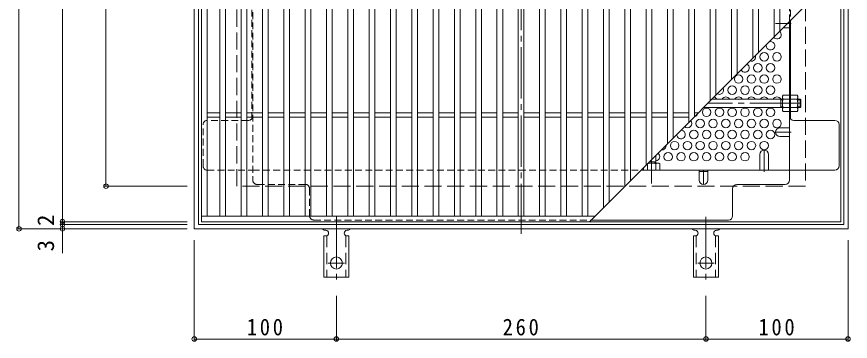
# Model space of a CAD drawing. Units: millimetres at full size, sheet at 1:4. Extents: x -862 to 1015, y -780 to 715.
# Drawn here: x -850 to -263, y 34 to 262 of the extents above; entities that cross this region are included whole.
import ezdxf
from ezdxf.enums import TextEntityAlignment as Align

# ---------------------------------------------------------------- set-up
doc = ezdxf.new("R2010")
doc.units = ezdxf.units.MM
doc.header["$LTSCALE"] = 4
doc.header["$PDMODE"] = 32
doc.header["$PDSIZE"] = 3.2
for name, pattern in [('CHAIN1', [8, 5, -1, 1, -1]), ('CHAIN2', [12, 9, -1, 1, -1]), ('DASHED1', [1.8, 1.2, -0.6]), ('DASHED2', [3, 2, -1]), ('DASHED3', [4, 3, -1])]:
    doc.linetypes.add(name, pattern=pattern)
for name, color, linetype, lineweight in [('A-1_躯体', 2, 'Continuous', 9), ('A-2_仕上', 3, 'Continuous', 9), ('A-4_その他', 7, 'Continuous', 9), ('A-6_寸法', 2, 'Continuous', 9), ('A-7_ハッチ', 2, 'Continuous', 9), ('A-8_記号', 2, 'Continuous', 9), ('A-A_ﾊｯﾁ-ﾜｸ', 3, 'Continuous', 9), ('A-B_ﾊｯﾁ', 2, 'Continuous', 9)]:
    doc.layers.add(name, color=color, linetype=linetype, lineweight=lineweight)
doc.styles.add('ＭＳ ゴシック', font='')
doc.styles.get('ＭＳ ゴシック').set_extended_font_data('MS Gothic')

msp = doc.modelspace()

# ---------------------------------------------------------------- linework, layer by layer
at = {"layer": 'A-1_躯体'}
for p, q in [((-724.713, 113.162), (-724.713, 573.162)), ((-721.713, 116.162), (-721.713, 570.162)), ((-267.713, 570.162), (-267.713, 116.162)), ((-264.713, 573.162), (-264.713, 113.162)), ((-264.713, 113.162), (-724.713, 113.162)), ((-267.713, 116.162), (-721.713, 116.162))]:
    msp.add_line(p, q, dxfattribs=at)
at = {"layer": 'A-1_躯体', "linetype": 'DASHED3'}
for p, q in [((-694.713, 143.162), (-694.713, 543.162)), ((-294.713, 543.162), (-294.713, 143.162)), ((-294.713, 143.162), (-694.713, 143.162))]:
    msp.add_line(p, q, dxfattribs=at)
at = {"layer": 'A-2_仕上'}
for p, q in [((-719.713, 118.162), (-719.713, 568.162)), ((-715.713, 122.162), (-715.713, 564.162)), ((-706.715, 122.162), (-706.715, 564.162)), ((-702.715, 122.162), (-702.715, 564.162)), ((-691.714, 122.162), (-691.714, 564.162)), ((-687.715, 122.162), (-687.715, 564.162)), ((-676.714, 122.162), (-676.714, 564.162)), ((-672.714, 122.162), (-672.714, 564.162)), ((-661.714, 122.162), (-661.714, 564.162)), ((-657.714, 122.162), (-657.714, 564.162)), ((-646.714, 122.162), (-646.714, 564.162)), ((-642.714, 122.162), (-642.714, 564.162)), ((-631.714, 122.162), (-631.714, 564.162)), ((-627.714, 122.162), (-627.714, 564.162)), ((-616.714, 122.162), (-616.714, 564.162)), ((-612.714, 122.162), (-612.714, 564.162)), ((-601.714, 122.162), (-601.714, 564.162)), ((-597.714, 122.162), (-597.714, 564.162)), ((-586.714, 122.162), (-586.714, 564.162)), ((-582.714, 122.162), (-582.714, 564.162)), ((-571.714, 122.162), (-571.714, 564.162)), ((-567.714, 122.162), (-567.714, 564.162)), ((-556.713, 122.162), (-556.713, 564.162)), ((-552.714, 122.162), (-552.714, 564.162)), ((-541.713, 122.162), (-541.713, 564.162)), ((-537.713, 122.162), (-537.713, 564.162)), ((-526.713, 122.162), (-526.713, 564.162)), ((-522.713, 122.162), (-522.713, 564.162)), ((-511.713, 122.162), (-511.713, 564.162)), ((-507.713, 122.162), (-507.713, 564.162)), ((-496.713, 122.162), (-496.713, 564.162)), ((-492.713, 122.162), (-492.713, 564.162)), ((-481.713, 122.162), (-481.713, 564.162)), ((-477.713, 122.162), (-477.713, 564.162)), ((-466.713, 122.162), (-466.713, 564.162)), ((-462.713, 122.162), (-462.713, 564.162)), ((-451.713, 122.162), (-451.713, 564.162)), ((-447.713, 122.162), (-447.713, 564.162)), ((-436.713, 128.163), (-436.713, 564.162)), ((-432.713, 132.162), (-432.713, 564.162)), ((-421.713, 143.163), (-421.713, 564.162)), ((-417.713, 147.163), (-417.713, 564.162)), ((-406.712, 158.163), (-406.712, 564.162)), ((-402.713, 162.163), (-402.713, 564.162)), ((-391.712, 173.163), (-391.712, 564.162)), ((-387.712, 177.163), (-387.712, 564.162)), ((-376.712, 188.163), (-376.712, 564.162)), ((-372.712, 192.163), (-372.712, 564.162)), ((-361.712, 203.163), (-361.712, 564.162)), ((-357.712, 207.163), (-357.712, 564.162)), ((-346.712, 218.163), (-346.712, 564.162)), ((-342.712, 222.163), (-342.712, 564.162)), ((-331.712, 233.163), (-331.712, 564.162)), ((-327.712, 237.163), (-327.712, 564.162)), ((-316.712, 248.163), (-316.712, 564.162)), ((-312.712, 252.163), (-312.712, 564.162)), ((-269.713, 568.162), (-269.713, 118.162)), ((-446.713, 118.162), (-269.713, 295.162)), ((-715.713, 194.662), (-706.715, 194.662)), ((-702.715, 194.662), (-691.714, 194.662)), ((-687.715, 194.662), (-676.714, 194.662)), ((-672.714, 194.662), (-661.714, 194.662)), ((-657.714, 194.662), (-646.714, 194.662)), ((-642.714, 194.662), (-631.714, 194.662)), ((-627.714, 194.662), (-616.714, 194.662)), ((-612.714, 194.662), (-601.714, 194.662)), ((-597.714, 194.662), (-586.714, 194.662)), ((-582.714, 194.662), (-571.714, 194.662)), ((-567.714, 194.662), (-556.713, 194.662)), ((-552.714, 194.662), (-541.713, 194.662)), ((-537.713, 194.662), (-526.713, 194.662)), ((-522.713, 194.662), (-511.713, 194.662)), ((-507.713, 194.662), (-496.713, 194.662)), ((-492.713, 194.662), (-481.713, 194.662)), ((-477.713, 194.662), (-466.713, 194.662)), ((-462.713, 194.662), (-451.713, 194.662)), ((-447.713, 194.662), (-436.713, 194.662)), ((-432.713, 194.662), (-421.713, 194.662)), ((-417.713, 194.662), (-406.712, 194.662)), ((-402.713, 194.662), (-391.712, 194.662)), ((-387.712, 194.662), (-376.712, 194.662)), ((-372.712, 194.662), (-370.213, 194.662)), ((-715.713, 191.662), (-706.715, 191.662)), ((-702.715, 191.662), (-691.714, 191.662)), ((-687.715, 191.662), (-676.714, 191.662)), ((-672.714, 191.662), (-661.714, 191.662)), ((-657.714, 191.662), (-646.714, 191.662)), ((-642.714, 191.662), (-631.714, 191.662)), ((-627.714, 191.662), (-616.714, 191.662)), ((-612.714, 191.662), (-601.714, 191.662)), ((-597.714, 191.662), (-586.714, 191.662)), ((-582.714, 191.662), (-571.714, 191.662)), ((-567.714, 191.662), (-556.713, 191.662)), ((-552.714, 191.662), (-541.713, 191.662)), ((-537.713, 191.662), (-526.713, 191.662)), ((-522.713, 191.662), (-511.713, 191.662)), ((-507.713, 191.662), (-496.713, 191.662)), ((-492.713, 191.662), (-481.713, 191.662)), ((-477.713, 191.662), (-466.713, 191.662)), ((-462.713, 191.662), (-451.713, 191.662)), ((-447.713, 191.662), (-436.713, 191.662)), ((-432.713, 191.662), (-421.713, 191.662)), ((-417.713, 191.662), (-406.712, 191.662)), ((-402.713, 191.662), (-391.712, 191.662)), ((-387.712, 191.662), (-376.712, 191.662)), ((-719.713, 122.162), (-442.713, 122.162)), ((-269.713, 118.162), (-719.713, 118.162))]:
    msp.add_line(p, q, dxfattribs=at)
at = {"layer": 'A-4_その他'}
for p, q in [((-848.054, 573.162), (-848.054, 113.162)), ((-817.449, 568.162), (-817.449, 118.162)), ((-786.844, 543.162), (-786.844, 143.162)), ((-788.044, 143.162), (-729.713, 143.162)), ((-818.649, 118.162), (-729.713, 118.162)), ((-817.449, 118.162), (-817.449, 116.162)), ((-849.254, 113.162), (-729.713, 113.162)), ((-818.649, 116.162), (-729.713, 116.162)), ((-817.449, 116.162), (-817.449, 96.154)), ((-724.713, 34.585), (-724.713, 105.162)), ((-264.713, 34.585), (-264.713, 105.162)), ((-624.713, 34.585), (-624.713, 66.23)), ((-364.713, 34.585), (-364.713, 66.23)), ((-724.713, 35.785), (-624.713, 35.785)), ((-624.713, 35.785), (-364.713, 35.785)), ((-364.713, 35.785), (-264.713, 35.785))]:
    msp.add_line(p, q, dxfattribs=at)
for p in [(-786.844, 143.162), (-817.449, 118.162), (-817.449, 116.162), (-848.054, 113.162), (-817.449, 113.162), (-724.713, 35.785), (-624.713, 35.785), (-364.713, 35.785), (-264.713, 35.785)]:
    msp.add_point(p, dxfattribs=at)
at = {"layer": 'A-6_寸法'}
for centre in [(-323.713, 234), (-314.713, 234), (-328.213, 226.205), (-319.213, 226.205), (-341.713, 218.411), (-332.713, 218.411), (-323.713, 218.411), (-314.713, 218.411), (-346.213, 210.617), (-337.213, 210.617), (-328.213, 210.617), (-319.213, 210.617), (-364.213, 195.029), (-355.213, 195.029), (-346.213, 195.029), (-337.213, 195.029), (-328.213, 195.029), (-319.213, 195.029), (-368.713, 187.234), (-359.713, 187.234), (-350.713, 187.234), (-341.713, 187.234), (-332.713, 187.234), (-323.713, 187.234), (-314.713, 187.234), (-373.213, 179.44), (-364.213, 179.44), (-355.213, 179.44), (-346.213, 179.44), (-337.213, 179.44), (-328.213, 179.44), (-319.213, 179.44), (-386.713, 171.646), (-377.713, 171.646), (-368.713, 171.646), (-359.713, 171.646), (-350.713, 171.646), (-341.713, 171.646), (-332.713, 171.646), (-323.713, 171.646), (-391.213, 163.852), (-382.213, 163.852), (-373.213, 163.852), (-364.213, 163.852), (-355.213, 163.852), (-346.213, 163.852), (-337.213, 163.852)]:
    msp.add_circle(centre, 3, dxfattribs=at)
for centre, start, end in [((-314.713, 249.588), 217.22253, 52.77747), ((-319.213, 241.794), 159.24706, 110.75294), ((-332.713, 234), 250.66319, 19.33681), ((-337.213, 226.205), 204.91724, 65.08276), ((-355.213, 210.617), 238.00459, 31.99541), ((-359.713, 202.823), 29.83741, 78.46504), ((-350.713, 202.823), 29.83741, 150.16259), ((-341.713, 202.823), 29.83741, 150.16259), ((-332.713, 202.823), 29.83741, 150.16259), ((-323.713, 202.823), 29.83741, 150.16259), ((-314.713, 202.823), 29.83741, 150.16259), ((-373.213, 195.029), 277.5077, 352.4923), ((-377.713, 187.234), 225.97281, 44.02719), ((-382.213, 179.44), 175.5817, 94.4183), ((-395.713, 171.646), 260.83013, 9.16987), ((-400.213, 163.852), 275.73917, 56.01542)]:
    msp.add_arc(centre, 3, start, end, dxfattribs=at)
at = {"layer": 'A-7_ハッチ', "linetype": 'CHAIN2'}
msp.add_line((-494.713, 576.759), (-494.713, 109.565), dxfattribs=at)
at = {"layer": 'A-7_ハッチ', "linetype": 'DASHED1'}
for p, q in [((-683.513, 538.966), (-683.513, 147.359)), ((-305.913, 258.962), (-305.913, 538.966)), ((-684.313, 190.32), (-684.313, 324.701)), ((-305.113, 190.32), (-305.113, 324.701)), ((-305.913, 254.426), (-305.113, 254.426)), ((-686.513, 189.36), (-715.517, 189.36)), ((-718.517, 157.359), (-718.517, 186.36)), ((-715.517, 154.359), (-683.513, 154.359)), ((-683.513, 154.359), (-410.517, 154.359)), ((-646.512, 144.359), (-680.513, 144.359)), ((-643.512, 141.359), (-643.512, 122.359)), ((-640.512, 119.359), (-445.517, 119.359))]:
    msp.add_line(p, q, dxfattribs=at)
at = {"layer": 'A-7_ハッチ'}
for p, q in [((-305.913, 147.359), (-305.913, 258.962)), ((-305.113, 190.32), (-305.113, 259.762)), ((-273.91, 189.36), (-302.913, 189.36)), ((-270.91, 157.359), (-270.91, 186.36)), ((-410.517, 154.359), (-273.91, 154.359)), ((-369.463, 153.559), (-363.463, 153.559)), ((-345.914, 122.359), (-345.914, 141.359)), ((-342.914, 144.359), (-308.913, 144.359)), ((-445.517, 119.359), (-348.914, 119.359))]:
    msp.add_line(p, q, dxfattribs=at)
at = {"layer": 'A-7_ハッチ', "linetype": 'DASHED1'}
for centre, start, end in [((-715.517, 186.36), 90, 180), ((-686.513, 192.36), 270, 0), ((-715.517, 157.359), 180, 270), ((-680.513, 147.359), 180, 270), ((-646.512, 141.359), 0, 90), ((-640.512, 122.359), 180, 270)]:
    msp.add_arc(centre, 3, start, end, dxfattribs=at)
at = {"layer": 'A-7_ハッチ'}
for centre, start, end in [((-302.913, 192.36), 180, 270), ((-273.91, 186.36), 0, 90), ((-273.91, 157.359), 270, 0), ((-308.913, 147.359), 270, 0), ((-342.914, 141.359), 90, 180), ((-348.914, 122.359), 270, 0)]:
    msp.add_arc(centre, 3, start, end, dxfattribs=at)
at = {"layer": 'A-8_記号', "linetype": 'CHAIN1'}
for p, q in [((-304.713, 257.426), (-315.713, 257.426)), ((-304.713, 181.101), (-315.713, 181.101)), ((-323.713, 153.159), (-323.713, 168.509)), ((-366.463, 154.359), (-366.463, 144.359))]:
    msp.add_line(p, q, dxfattribs=at)
at = {"layer": 'A-8_記号'}
for p, q in [((-310.45, 254.426), (-305.913, 254.426)), ((-312.713, 184.101), (-305.913, 184.101)), ((-312.713, 178.101), (-305.913, 178.101)), ((-326.713, 165.509), (-326.713, 154.359)), ((-320.713, 165.509), (-320.713, 154.359)), ((-369.463, 147.359), (-369.463, 154.359)), ((-363.463, 147.359), (-363.463, 154.359))]:
    msp.add_line(p, q, dxfattribs=at)
for centre, start, end in [((-312.713, 181.101), 90, 270), ((-323.713, 165.509), 0, 180), ((-366.463, 147.359), 180, 0)]:
    msp.add_arc(centre, 3, start, end, dxfattribs=at)
at = {"layer": 'A-A_ﾊｯﾁ-ﾜｸ', "color": 7, "linetype": 'CHAIN2'}
for p, q in [((-624.713, 121.63), (-624.713, 74.23)), ((-364.713, 121.63), (-364.713, 74.23)), ((-630.489, 89.162), (-618.937, 89.162)), ((-370.489, 89.162), (-358.937, 89.162))]:
    msp.add_line(p, q, dxfattribs=at)
at = {"layer": 'A-A_ﾊｯﾁ-ﾜｸ'}
for p, q in [((-632.713, 112.162), (-632.213, 112.162)), ((-617.218, 112.162), (-616.704, 112.162)), ((-372.713, 112.162), (-372.213, 112.162)), ((-357.218, 112.162), (-356.704, 112.162)), ((-633.463, 108.162), (-633.463, 79.162)), ((-633.463, 108.162), (-632.213, 108.162)), ((-615.963, 108.162), (-617.213, 108.162)), ((-615.963, 108.162), (-615.963, 79.162)), ((-373.463, 108.162), (-373.463, 79.162)), ((-373.463, 108.162), (-372.213, 108.162)), ((-355.963, 108.162), (-357.213, 108.162)), ((-355.963, 108.162), (-355.963, 79.162)), ((-615.963, 79.162), (-633.463, 79.162)), ((-355.963, 79.162), (-373.463, 79.162))]:
    msp.add_line(p, q, dxfattribs=at)
at = {"layer": 'A-A_ﾊｯﾁ-ﾜｸ', "linetype": 'DASHED2'}
for p, q in [((-631.463, 108.308), (-631.463, 79.162)), ((-617.963, 108.308), (-617.963, 79.162)), ((-371.463, 108.308), (-371.463, 79.162)), ((-357.963, 108.308), (-357.963, 79.162))]:
    msp.add_line(p, q, dxfattribs=at)
at = {"layer": 'A-A_ﾊｯﾁ-ﾜｸ'}
for centre in [(-624.713, 89.162), (-364.713, 89.162)]:
    msp.add_circle(centre, 4.25, dxfattribs=at)
for centre, start, end in [((-632.713, 114.162), 209.99951, 269.72403), ((-632.213, 110.162), 270, 90), ((-617.213, 110.162), 90.13329, 270), ((-616.713, 114.162), 270.24162, 330.00072), ((-372.713, 114.162), 209.99951, 269.72403), ((-372.213, 110.162), 270, 90), ((-357.213, 110.162), 90.13329, 270), ((-356.713, 114.162), 270.24162, 330.00072)]:
    msp.add_arc(centre, 2, start, end, dxfattribs=at)
at = {"layer": 'A-B_ﾊｯﾁ'}
for p, q in [((-310.913, 206.359), (-310.48, 207.109)), ((-310.913, 196.359), (-310.913, 206.359)), ((-305.913, 207.109), (-310.48, 207.109)), ((-305.913, 195.609), (-305.913, 207.109)), ((-305.113, 195.609), (-305.113, 207.109)), ((-305.113, 207.109), (-300.546, 207.109)), ((-300.113, 206.359), (-300.546, 207.109)), ((-300.113, 196.359), (-300.113, 206.359)), ((-310.48, 204.222), (-305.913, 204.222)), ((-300.546, 204.222), (-305.113, 204.222)), ((-310.913, 196.359), (-310.48, 195.609)), ((-310.48, 198.495), (-305.913, 198.495)), ((-305.913, 195.609), (-310.48, 195.609)), ((-300.546, 198.495), (-305.113, 198.495)), ((-305.113, 195.609), (-300.546, 195.609)), ((-300.113, 196.359), (-300.546, 195.609)), ((-405.776, 158.926), (-405.776, 154.359)), ((-405.517, 159.359), (-397.913, 159.359)), ((-400.05, 158.926), (-400.05, 154.359)), ((-397.913, 159.359), (-397.163, 158.926)), ((-397.163, 154.359), (-397.163, 158.926)), ((-408.663, 154.359), (-408.663, 156.212))]:
    msp.add_line(p, q, dxfattribs=at)
at = {"layer": 'A-B_ﾊｯﾁ', "color": 3, "linetype": 'CHAIN2'}
for p, q in [((-297.913, 201.359), (-363.517, 201.359)), ((-402.913, 161.962), (-402.913, 145.126))]:
    msp.add_line(p, q, dxfattribs=at)
at = {"layer": 'A-B_ﾊｯﾁ', "color": 3}
for p, q in [((-310.913, 204.359), (-360.517, 204.359)), ((-311.913, 198.359), (-311.913, 204.359)), ((-311.913, 203.859), (-310.913, 203.859)), ((-298.413, 204.359), (-300.113, 204.359)), ((-300.113, 203.859), (-297.913, 203.859)), ((-298.413, 198.359), (-298.413, 204.359)), ((-298.413, 204.359), (-297.913, 203.859)), ((-297.913, 198.859), (-297.913, 203.859)), ((-310.913, 198.359), (-366.517, 198.359)), ((-311.913, 198.859), (-310.913, 198.859)), ((-300.113, 198.859), (-297.913, 198.859)), ((-298.413, 198.359), (-300.113, 198.359)), ((-298.413, 198.359), (-297.913, 198.859)), ((-399.913, 164.962), (-399.913, 159.359)), ((-405.413, 159.462), (-405.413, 159.359)), ((-404.517, 160.359), (-399.913, 160.359)), ((-400.413, 160.359), (-400.413, 159.359))]:
    msp.add_line(p, q, dxfattribs=at)
at = {"layer": 'A-B_ﾊｯﾁ'}
for centre, radius, start, end in [((-307.631, 205.464), 3.29, 149.99998, 176.07924), ((-308.178, 205.699), 2.735, 180.2103, 212.68507), ((-303.395, 205.464), 3.29, 3.92076, 30.00002), ((-302.848, 205.699), 2.735, 327.31493, 359.7897), ((-301.23, 201.359), 9.683, 162.79973, 197.20026), ((-309.796, 201.359), 9.683, 342.79974, 17.20027), ((-308.178, 197.018), 2.735, 147.31491, 179.78969), ((-307.631, 197.253), 3.29, 183.92075, 210), ((-302.848, 197.018), 2.735, 0.21031, 32.68509), ((-303.395, 197.253), 3.29, 330, 356.07925), ((-407.253, 156.624), 2.735, 57.31491, 59.95843), ((-402.913, 149.676), 9.683, 72.79973, 107.20026), ((-398.573, 156.624), 2.735, 90.2103, 122.68507), ((-398.808, 156.077), 3.29, 59.99998, 86.07924)]:
    msp.add_arc(centre, radius, start, end, dxfattribs=at)

# ---------------------------------------------------------------- texts
at = {"layer": 'A-4_その他', "color": 2, "style": 'ＭＳ ゴシック'}
for s, p in [('2', (-819.849, 115.202)), ('3', (-819.849, 97.347))]:
    msp.add_text(s, height=11.73, rotation=90, dxfattribs=at).set_placement(p, align=Align.BOTTOM_LEFT)
at = {"layer": 'A-4_その他', "color": 2, "char_height": 11.73, "attachment_point": 7, "style": 'ＭＳ ゴシック'}
for s, insert in [('\\T1.27;\\W0.9;100', (-687.713, 38.185)), ('\\T1.27;\\W0.9;260', (-507.713, 38.185)), ('\\T1.27;\\W0.9;100', (-327.713, 38.185))]:
    msp.add_mtext(s, dxfattribs=dict(at, insert=insert))

doc.saveas('drawing.dxf')
